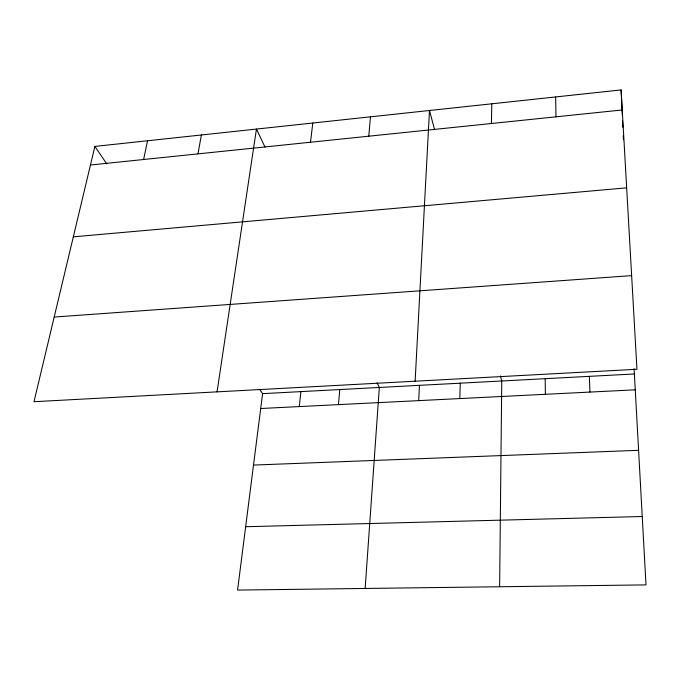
<?xml version="1.0" encoding="UTF-8"?>
<svg xmlns="http://www.w3.org/2000/svg" width="680" height="680" viewBox="0 0 680 680"><rect width="100%" height="100%" fill="white"/><g stroke="black" fill="none" stroke-linecap="round" stroke-linejoin="round"><path stroke-width="1.02" d="M499.63 586.755L501.755 380.978L500.395 375.921M491.427 123.505L491.776 103.802M459.808 398.574L460.275 383.18M418.693 400.622L419.475 385.339M415.131 381.208L429.479 110.492L434.562 129.531M365.151 588.463L379.321 387.464L377.102 382.798M368.781 136.204L370.447 116.824M338.445 404.625L339.796 389.555M299.276 406.58L300.9 391.612M310.514 142.231L312.791 123.02M259.692 389.334L262.607 393.644L237.575 590.078L646 584.894L634.1 368.704M217.056 391.867L256.445 129.064L265.013 147.093M197.974 153.884L201.382 134.98M143.607 159.511L147.543 140.76M94.894 146.412L34 401.71L636.947 369.274L621.112 89.922L94.894 146.412L106.82 163.982M90.466 165.01L622.251 109.965M73.329 236.835L626.663 187.841M54.196 317.05L631.644 275.629M262.607 393.644L634.338 373.966M260.712 408.51L635.213 389.819M253.504 465.077L638.562 450.313M245.65 526.719L642.217 516.511M621.112 89.922L622.268 114.818M622.557 121.04L622.854 127.262M623.237 135.566L623.433 139.731M589.39 376.346L589.909 392.079M555.637 96.951L556.01 116.824M545.198 378.683L545.369 394.298"/></g></svg>
